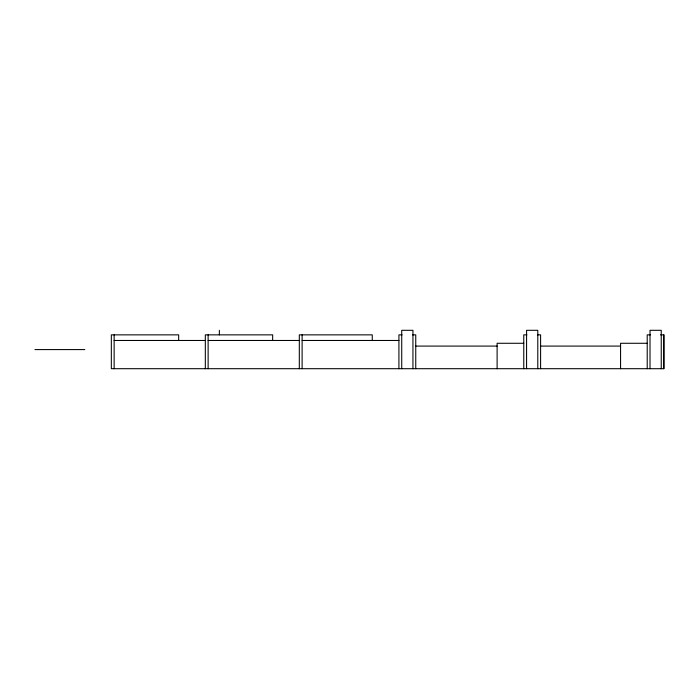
<?xml version="1.0" encoding="UTF-8"?>
<svg xmlns="http://www.w3.org/2000/svg" width="699" height="699" viewBox="0 0 699 699"><rect width="100%" height="100%" fill="white"/><g stroke="black" fill="none" stroke-linecap="round" stroke-linejoin="round"><path stroke-width="1.05" d="M402.074 334.856L398.919 334.856L398.919 368.696M412.593 334.856L415.748 334.856L415.748 368.696M526.924 334.856L523.769 334.856L523.769 368.696M537.444 334.856L540.598 334.856L540.598 368.696M650.376 334.856L647.213 334.856L647.213 368.696M660.555 334.856L664.05 334.856L664.05 368.696L111.333 368.696L111.333 334.856L178.673 334.856L178.673 340.474M114.138 340.474L205.323 340.474M208.127 340.474L299.312 340.474M302.117 340.474L398.919 340.474M523.769 343.279L497.111 343.279L497.111 368.696M647.213 343.279L620.563 343.279L620.563 368.696M415.748 346.084L497.111 346.084M540.598 346.084L620.563 346.084M34.95 349.587L84.771 349.587M663.631 334.856L663.631 368.696M661.245 368.696L661.245 330.304L650.018 330.304L650.018 368.696M537.793 368.696L537.793 330.304L526.574 330.304L526.574 368.696M412.943 368.696L412.943 330.304L401.724 330.304L401.724 368.696M372.261 340.474L372.261 334.856L299.312 334.856L299.312 368.696M302.117 334.856L302.117 368.696M272.662 340.474L272.662 334.856L205.323 334.856L205.323 368.696M219.355 330.304L219.355 334.856M208.127 334.856L208.127 368.696M114.138 334.856L114.138 368.696"/></g></svg>
